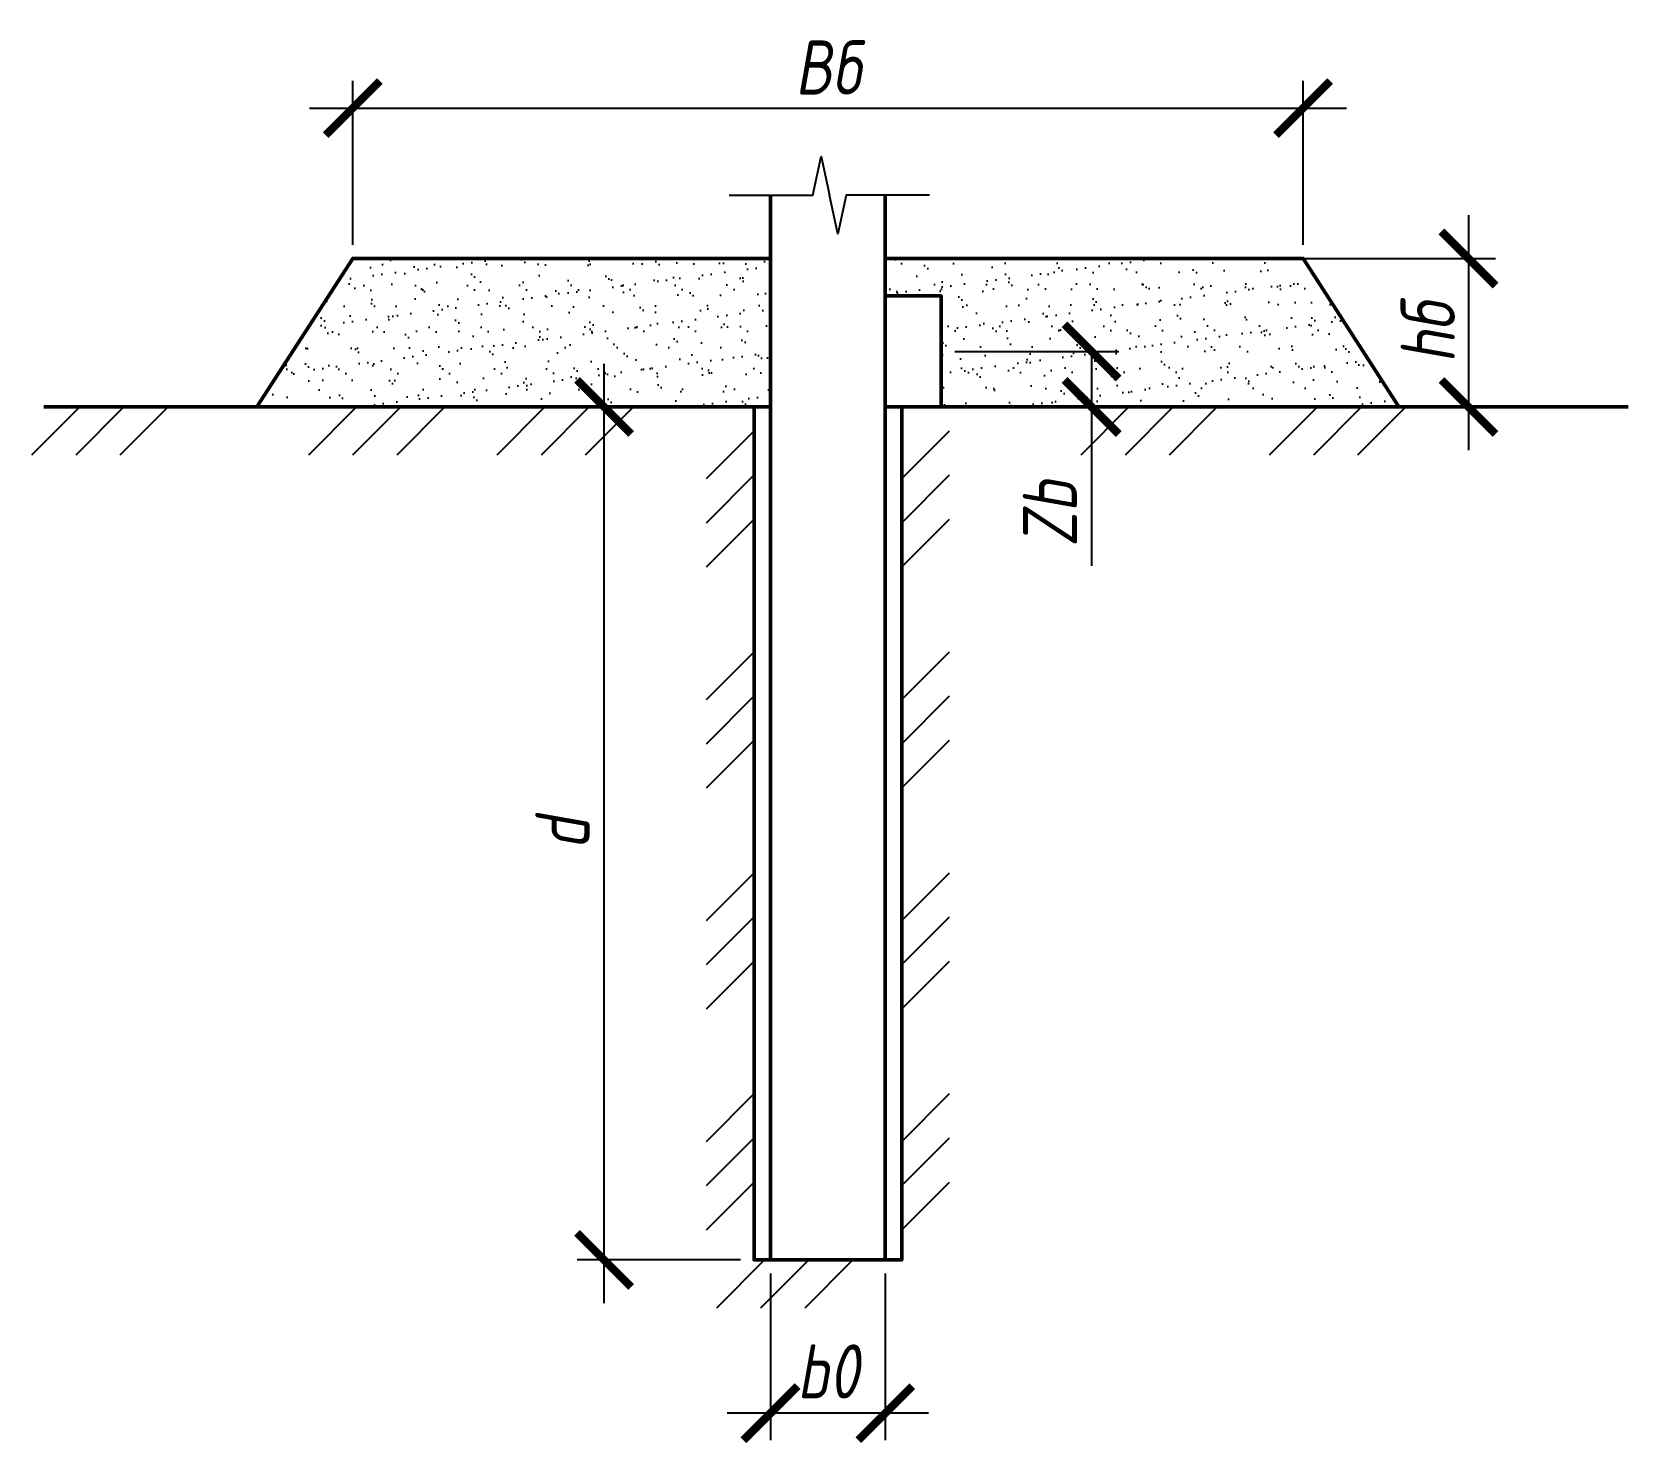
# Model space of a CAD drawing. Header units: millimetres. Extents: x 930 to 5796, y -2379 to 1922.
import ezdxf

# ---------------------------------------------------------------- set-up
doc = ezdxf.new("R2010")
doc.units = ezdxf.units.MM
doc.styles.add('стиль1', font='spds.shx', dxfattribs={"oblique": 10})
doc.dimstyles.new('ISO-25', dxfattribs={"dimtxt": 2.5, "dimasz": 2.5, "dimexe": 1.25, "dimexo": 0.625, "dimtad": 1, "dimtxsty": 'Standard', "dimcen": 2.5, "dimadec": 0, "dimazin": 0, "dimtfac": 1, "dimtmove": 0, "dimatfit": 3, "dimfxl": 1, "dimarcsym": 0})

# ---------------------------------------------------------------- blocks, each defined once
blk = doc.blocks.new('_ArchTick')
at = {"color": 0, "linetype": 'ByBlock', "const_width": 0.15}
blk.add_lwpolyline([(-0.5, -0.5), (0.5, 0.5)], dxfattribs=at)
blk = doc.blocks.new('*D1')
at = {"color": 0, "lineweight": -2, "transparency": 16777216}
for p, q in [((2674, -1952.8), (2674, 911.2)), ((3090.1, 779.2), (2591.5, 779.2)), ((3090.1, -1820.8), (2591.5, -1820.8))]:
    blk.add_line(p, q, dxfattribs=at)
at = {"layer": 'Defpoints', "color": 0, "transparency": 16777216}
for p in [(2674, 779.2), (3131.4, 779.2), (3131.4, -1820.8)]:
    blk.add_point(p, dxfattribs=at)
at = {"color": 0, "lineweight": -2, "transparency": 16777216, "xscale": 165, "yscale": 165, "zscale": 165}
for p, rotation in [((2674, 779.2), 90), ((2674, -1820.8), 270)]:
    blk.add_blockref('_ArchTick', p, dxfattribs=dict(at, rotation=rotation))
at = {"color": 0, "lineweight": 15, "transparency": 16777216, "insert": (2547.3, -520.8), "char_height": 165, "attachment_point": 5, "rotation": 90, "style": 'стиль1'}
blk.add_mtext('d', dxfattribs=at)
blk = doc.blocks.new('*D3')
at = {"color": 0, "lineweight": -2, "transparency": 16777216}
for p, q in [((3181.4, -1862), (3181.4, -2370.2)), ((3531.4, -1862), (3531.4, -2370.2)), ((3663.4, -2287.7), (3049.4, -2287.7))]:
    blk.add_line(p, q, dxfattribs=at)
at = {"layer": 'Defpoints', "color": 0, "transparency": 16777216}
for p in [(3181.4, -1820.8), (3531.4, -1820.8), (3181.4, -2287.7)]:
    blk.add_point(p, dxfattribs=at)
at = {"color": 0, "lineweight": -2, "transparency": 16777216, "xscale": 165, "yscale": 165, "zscale": 165, "rotation": 180}
blk.add_blockref('_ArchTick', (3181.4, -2287.7), dxfattribs=at)
at = {"color": 0, "lineweight": -2, "transparency": 16777216, "xscale": 165, "yscale": 165, "zscale": 165}
blk.add_blockref('_ArchTick', (3531.4, -2287.7), dxfattribs=at)
at = {"color": 0, "lineweight": 15, "transparency": 16777216, "insert": (3356.4, -2160.5), "char_height": 165, "attachment_point": 5, "style": 'стиль1'}
blk.add_mtext('b0', dxfattribs=at)
blk = doc.blocks.new('*D4')
at = {"color": 0, "lineweight": -2, "transparency": 16777216}
for p, q in [((3743.4, 948.6), (4242.9, 948.6)), ((4160.4, 948.6), (4160.4, 647.2)), ((4240.3, 779.2), (4077.9, 779.2)), ((4160.4, 779.2), (4160.4, 294.6))]:
    blk.add_line(p, q, dxfattribs=at)
at = {"layer": 'Defpoints', "color": 0, "transparency": 16777216}
for p in [(3702.1, 948.6), (4160.4, 948.6), (4281.5, 779.2)]:
    blk.add_point(p, dxfattribs=at)
at = {"color": 0, "lineweight": -2, "transparency": 16777216, "xscale": 165, "yscale": 165, "zscale": 165}
for p, rotation in [((4160.4, 948.6), 90), ((4160.4, 779.2), 270)]:
    blk.add_blockref('_ArchTick', p, dxfattribs=dict(at, rotation=rotation))
at = {"color": 0, "lineweight": 15, "transparency": 16777216, "insert": (4033.3, 454.4), "char_height": 165, "attachment_point": 5, "rotation": 90, "style": 'стиль1', "bg_fill": 3, "box_fill_scale": 1.1, "bg_fill_color": 256, "bg_fill_true_color": 13158600, "bg_fill_transparency": 0}
blk.add_mtext('Zb', dxfattribs=at)
blk = doc.blocks.new('*D6')
at = {"color": 0, "lineweight": -2, "transparency": 16777216}
for p, q in [((1907.8, 1273.1), (1907.8, 1773)), ((4804.9, 1273.1), (4804.9, 1773)), ((1775.8, 1690.5), (4936.9, 1690.5))]:
    blk.add_line(p, q, dxfattribs=at)
at = {"layer": 'Defpoints', "color": 0, "transparency": 16777216}
for p in [(4804.9, 1690.5), (1907.8, 1231.9), (4804.9, 1231.9)]:
    blk.add_point(p, dxfattribs=at)
at = {"color": 0, "lineweight": -2, "transparency": 16777216, "xscale": 165, "yscale": 165, "zscale": 165, "rotation": 180}
blk.add_blockref('_ArchTick', (1907.8, 1690.5), dxfattribs=at)
at = {"color": 0, "lineweight": -2, "transparency": 16777216, "xscale": 165, "yscale": 165, "zscale": 165}
blk.add_blockref('_ArchTick', (4804.9, 1690.5), dxfattribs=at)
at = {"color": 0, "lineweight": 15, "transparency": 16777216, "insert": (3356.4, 1814.2), "char_height": 165, "attachment_point": 5, "style": 'стиль1'}
blk.add_mtext('Bб', dxfattribs=at)
blk = doc.blocks.new('*D7')
at = {"color": 0, "lineweight": -2, "transparency": 16777216}
for p, q in [((5309.2, 1363.9), (5309.2, 647.2)), ((4458.7, 1231.9), (5391.7, 1231.9)), ((5256.6, 779.2), (5391.7, 779.2))]:
    blk.add_line(p, q, dxfattribs=at)
at = {"layer": 'Defpoints', "color": 0, "transparency": 16777216}
for p in [(4417.4, 1231.9), (5215.3, 779.2), (5309.2, 779.2)]:
    blk.add_point(p, dxfattribs=at)
at = {"color": 0, "lineweight": -2, "transparency": 16777216, "xscale": 165, "yscale": 165, "zscale": 165}
for p, rotation in [((5309.2, 1231.9), 90), ((5309.2, 779.2), 270)]:
    blk.add_blockref('_ArchTick', p, dxfattribs=dict(at, rotation=rotation))
at = {"color": 0, "lineweight": 15, "transparency": 16777216, "insert": (5185.5, 1005.6), "char_height": 165, "attachment_point": 5, "rotation": 90, "style": 'стиль1'}
blk.add_mtext('hб', dxfattribs=at)

msp = doc.modelspace()

# ---------------------------------------------------------------- hatches: boundary and pattern name
h = msp.add_hatch()
h.set_pattern_fill('AR-SAND', color=256, scale=2)
h.paths.add_polyline_path([(3181.36, 1231.88), (1907.778, 1231.88), (1615.637, 779.222), (3181.36, 779.222)])
h.paths.add_polyline_path([(4804.941, 1231.88), (3531.36, 1231.88), (3531.36, 1117.988), (3702.127, 1117.988), (3702.127, 779.222), (5097.082, 779.222)])

# ---------------------------------------------------------------- linework, layer by layer
at = {"linetype": 'Continuous'}
for p, q in [((929.664, 633.635), (1075.252, 779.222)), ((1064.368, 633.635), (1209.955, 779.222)), ((1199.071, 633.635), (1344.659, 779.222)), ((1773.635, 633.635), (1919.223, 779.222)), ((1908.338, 633.635), (2053.926, 779.222)), ((2043.042, 633.635), (2188.63, 779.222)), ((2348.198, 633.635), (2493.786, 779.222)), ((2482.902, 633.635), (2628.49, 779.222)), ((2617.606, 633.635), (2763.193, 779.222)), ((4397.838, 633.635), (4543.426, 779.222)), ((4702.994, 633.635), (4848.582, 779.222)), ((4837.698, 633.635), (4983.285, 779.222)), ((4972.401, 633.635), (5117.989, 779.222)), ((2985.772, 561.102), (3131.36, 706.69)), ((2985.772, 426.399), (3131.36, 571.987)), ((2985.772, 291.695), (3131.36, 437.283)), ((2985.772, -112.417), (3131.36, 33.171)), ((3581.36, -112.417), (3726.947, 33.171)), ((2985.772, -247.121), (3131.36, -101.533)), ((3581.36, -247.121), (3726.947, -101.533)), ((2985.772, -381.824), (3131.36, -236.237)), ((3581.36, -381.824), (3726.947, -236.237)), ((2985.772, -785.936), (3131.36, -640.348)), ((3581.36, -785.936), (3726.947, -640.348)), ((2985.772, -920.64), (3131.36, -775.052)), ((3581.36, -920.64), (3726.947, -775.052)), ((2985.772, -1055.344), (3131.36, -909.756)), ((3581.36, -1055.344), (3726.947, -909.756)), ((2985.772, -1459.455), (3131.36, -1313.867)), ((3581.36, -1459.455), (3726.947, -1313.867)), ((2985.772, -1594.159), (3131.36, -1448.571)), ((3581.36, -1594.159), (3726.947, -1448.571)), ((2985.772, -1728.863), (3131.36, -1583.275)), ((3581.36, -1728.863), (3726.947, -1583.275)), ((3017.677, -1966.365), (3163.265, -1820.778)), ((3152.381, -1966.365), (3297.968, -1820.778)), ((3287.084, -1966.365), (3432.672, -1820.778))]:
    msp.add_line(p, q, dxfattribs=at)
for points in [[(3055.614, 1425.022), (3310.189, 1425.022), (3335.953, 1542.593), (3361.095, 1425.022)], [(3666.575, 1425.022), (3412.001, 1425.022), (3386.236, 1307.451), (3361.095, 1425.022)]]:
    msp.add_lwpolyline(points)
at = {"lineweight": 50}
for points in [[(3531.36, 1425.022), (3531.36, -1820.778), (3181.36, -1820.778), (3181.36, 1425.022)], [(1615.637, 779.222), (1907.778, 1231.88), (3181.36, 1231.88)], [(965.584, 779.222), (3181.36, 779.222)], [(3131.36, 779.222), (2421.214, 779.222)], [(3581.36, 779.222), (3581.36, -1820.778), (3131.36, -1820.778), (3131.36, 779.222), (3181.36, 779.222)], [(3531.36, 779.222), (5795.827, 779.222)]]:
    msp.add_lwpolyline(points, dxfattribs=at)
msp.add_lwpolyline([(3531.36, 1117.988), (3702.127, 1117.988), (3702.127, 779.222), (3531.36, 779.222)], close=True, dxfattribs=at)

# ---------------------------------------------------------------- dimensions: what is measured, and where the dimension line sits
at = {"lineweight": 15}
for base, p1, p2, text, picture, middle in [((4804.941, 1690.475), (1907.778, 1231.88), (4804.941, 1231.88), 'Bб', '*D6', (3356.36, 1814.225)), ((3181.36, -2287.678), (3531.36, -1820.778), (3181.36, -1820.778), 'b0', '*D3', (3356.36, -2160.511))]:
    dim = msp.add_linear_dim(base=base, p1=p1, p2=p2, text=text, dimstyle='ISO-25', override={"dimscale": 66, "dimtxsty": 'стиль1', "dimblk1": 'ArchTick', "dimblk2": 'ArchTick', "dimsah": 1, "dimdle": 2}, dxfattribs=at)
    dim.commit()
    dim.dimension.update_dxf_attribs({"geometry": picture, "text_midpoint": middle})
for base, p1, p2, text, picture, middle in [((5309.246, 779.222), (4417.438, 1231.88), (5215.342, 779.222), 'hб', '*D7', (5185.496, 1005.551)), ((2674.042, 779.222), (3131.36, -1820.778), (3131.36, 779.222), 'd', '*D1', (2547.302, -520.778))]:
    dim = msp.add_linear_dim(base=base, p1=p1, p2=p2, angle=90, text=text, dimstyle='ISO-25', override={"dimscale": 66, "dimtxsty": 'стиль1', "dimblk1": 'ArchTick', "dimblk2": 'ArchTick', "dimsah": 1, "dimdle": 2}, dxfattribs=at)
    dim.commit()
    dim.dimension.update_dxf_attribs({"geometry": picture, "text_midpoint": middle})

# ---------------------------------------------------------------- next in the draw order: dimensions: what is measured, and where the dimension line sits
dim = msp.add_linear_dim(base=(4160.421, 948.605), p1=(4281.522, 779.222), p2=(3702.127, 948.605), angle=90, text='Zb', dimstyle='ISO-25', override={"dimscale": 66, "dimtxsty": 'стиль1', "dimblk1": 'ArchTick', "dimblk2": 'ArchTick', "dimsah": 1, "dimdle": 2, "dimtfill": 1}, dxfattribs=at)
dim.commit()
dim.dimension.update_dxf_attribs({"geometry": '*D4', "text_midpoint": (4160.421, 454.429), "dimtype": 160})

# ---------------------------------------------------------------- next in the draw order: linework, layer by layer
at = {"linetype": 'Continuous'}
for p, q in [((4128.43, 633.635), (4274.018, 779.222)), ((4263.134, 633.635), (4408.722, 779.222)), ((3581.36, 561.102), (3726.947, 706.69)), ((3581.36, 426.399), (3726.947, 571.987)), ((3581.36, 291.695), (3726.947, 437.283))]:
    msp.add_line(p, q, dxfattribs=at)
at = {"lineweight": 50}
msp.add_lwpolyline([(5097.082, 779.222), (4804.941, 1231.88), (3531.36, 1231.88)], dxfattribs=at)

doc.saveas('drawing.dxf')
